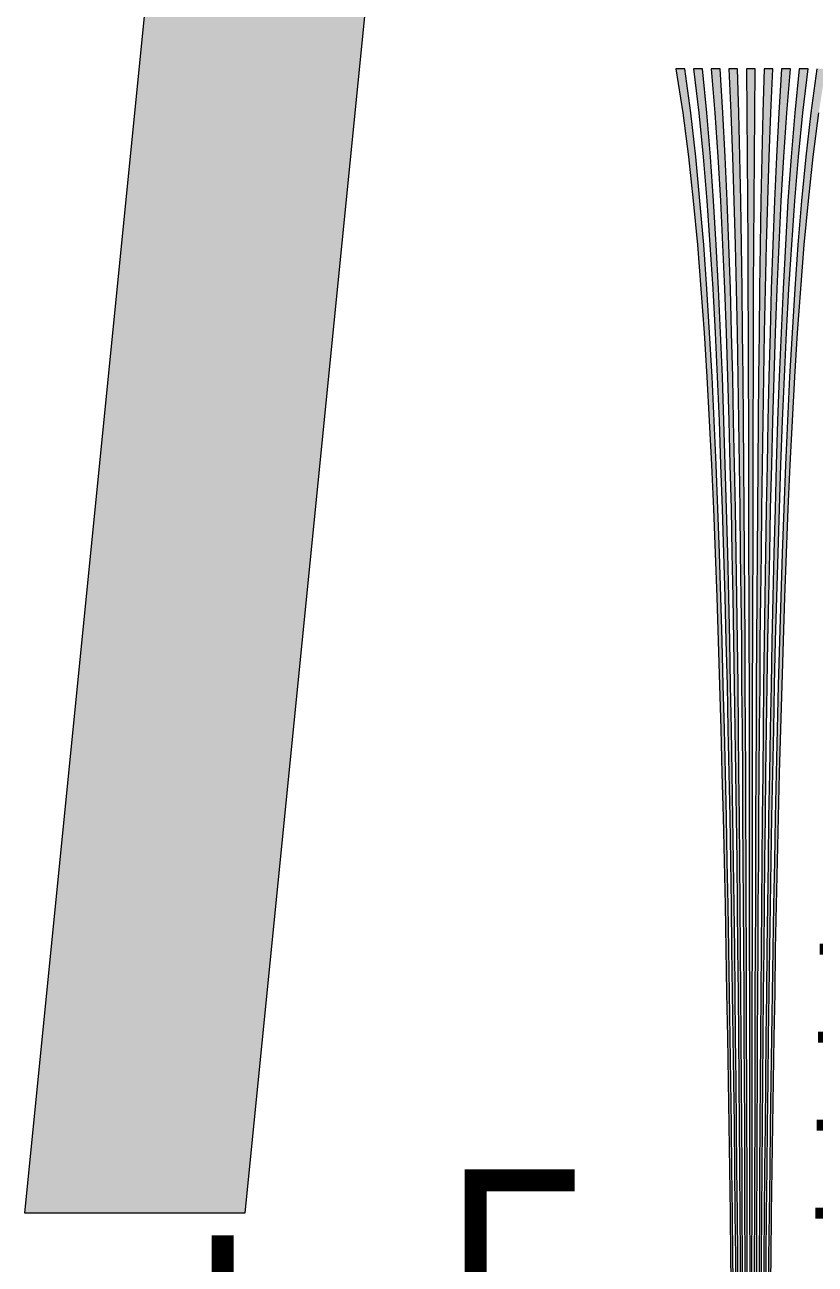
# Model space of a CAD drawing. Header units: millimetres. Extents: x 0 to 791, y 0 to 492.
# Drawn here: x 379.6 to 451.4, y 283.5 to 396.1 of the extents above; entities that cross this region are included whole.
import ezdxf

# ---------------------------------------------------------------- set-up
doc = ezdxf.new("R2010")
doc.units = ezdxf.units.MM
doc.layers.add('CENTER', color=7, linetype='Continuous')
doc.layers.add('SFR', color=7, linetype='Continuous')

msp = doc.modelspace()

# ---------------------------------------------------------------- hatches: boundary and pattern name
at = {"layer": 'CENTER', "true_color": 0x000000}
h = msp.add_hatch(color=7, dxfattribs=at)
h.dxf.hatch_style = 1
h.paths.add_polyline_path([(438.76, 392.13), (439.38, 388.13), (439.9, 384.12), (440.32, 380.13), (440.7, 376.13), (441.02, 372.12), (441.32, 368.13), (441.56, 364.13), (441.78, 360.12), (441.98, 356.12), (442.16, 352.13), (442.32, 348.12), (442.46, 344.12), (442.6, 340.13), (442.72, 336.12), (442.84, 332.12), (442.94, 328.12), (443.04, 324.12), (443.14, 320.12), (443.22, 316.12), (443.3, 312.12), (443.36, 308.12), (443.44, 304.12), (443.5, 300.12), (443.56, 296.12), (443.62, 292.12), (443.68, 288.12), (443.72, 284.12), (443.78, 280.12), (443.82, 276.12), (443.86, 272.12), (444.06, 272.12), (444.02, 276.12), (443.98, 280.12), (443.94, 284.12), (443.9, 288.12), (443.84, 292.12), (443.8, 296.12), (443.74, 300.12), (443.68, 304.12), (443.62, 308.12), (443.56, 312.12), (443.5, 316.12), (443.42, 320.12), (443.34, 324.12), (443.26, 328.12), (443.16, 332.12), (443.06, 336.12), (442.96, 340.13), (442.84, 344.12), (442.7, 348.12), (442.56, 352.13), (442.4, 356.12), (442.22, 360.12), (442.04, 364.13), (441.82, 368.13), (441.56, 372.12), (441.28, 376.13), (440.94, 380.13), (440.56, 384.12), (440.1, 388.13), (439.56, 392.13), (438.76, 392.13)])
h = msp.add_hatch(color=7, dxfattribs=at)
h.dxf.hatch_style = 1
h.paths.add_polyline_path([(440.36, 392.13), (440.84, 388.13), (441.22, 384.12), (441.56, 380.13), (441.84, 376.13), (442.1, 372.12), (442.32, 368.13), (442.5, 364.13), (442.68, 360.12), (442.82, 356.12), (442.96, 352.13), (443.08, 348.12), (443.2, 344.12), (443.3, 340.13), (443.4, 336.12), (443.48, 332.12), (443.56, 328.12), (443.64, 324.12), (443.7, 320.12), (443.76, 316.12), (443.82, 312.12), (443.88, 308.12), (443.94, 304.12), (443.98, 300.12), (444.04, 296.12), (444.08, 292.12), (444.12, 288.12), (444.16, 284.12), (444.2, 280.12), (444.22, 276.12), (444.26, 272.12), (444.46, 272.12), (444.44, 276.12), (444.4, 280.12), (444.38, 284.12), (444.34, 288.12), (444.3, 292.12), (444.26, 296.12), (444.22, 300.12), (444.18, 304.12), (444.14, 308.12), (444.1, 312.12), (444.04, 316.12), (443.98, 320.12), (443.94, 324.12), (443.86, 328.12), (443.8, 332.12), (443.72, 336.12), (443.64, 340.13), (443.56, 344.12), (443.46, 348.12), (443.36, 352.13), (443.24, 356.12), (443.12, 360.12), (442.98, 364.13), (442.82, 368.13), (442.62, 372.12), (442.42, 376.13), (442.18, 380.13), (441.9, 384.12), (441.56, 388.13), (441.16, 392.13), (440.36, 392.13)])
h = msp.add_hatch(color=7, dxfattribs=at)
h.dxf.hatch_style = 1
h.paths.add_polyline_path([(441.96, 392.13), (442.28, 388.13), (442.56, 384.12), (442.8, 380.13), (442.98, 376.13), (443.16, 372.12), (443.32, 368.13), (443.44, 364.13), (443.56, 360.12), (443.66, 356.12), (443.76, 352.13), (443.84, 348.12), (443.92, 344.12), (444, 340.13), (444.06, 336.12), (444.12, 332.12), (444.18, 328.12), (444.22, 324.12), (444.28, 320.12), (444.32, 316.12), (444.36, 312.12), (444.4, 308.12), (444.44, 304.12), (444.46, 300.12), (444.5, 296.12), (444.54, 292.12), (444.56, 288.12), (444.58, 284.12), (444.62, 280.12), (444.64, 276.12), (444.66, 272.12), (444.86, 272.12), (444.84, 276.12), (444.82, 280.12), (444.8, 284.12), (444.78, 288.12), (444.76, 292.12), (444.74, 296.12), (444.72, 300.12), (444.68, 304.12), (444.66, 308.12), (444.62, 312.12), (444.6, 316.12), (444.56, 320.12), (444.52, 324.12), (444.48, 328.12), (444.44, 332.12), (444.4, 336.12), (444.34, 340.13), (444.28, 344.12), (444.22, 348.12), (444.16, 352.13), (444.08, 356.12), (444, 360.12), (443.92, 364.13), (443.82, 368.13), (443.7, 372.12), (443.56, 376.13), (443.4, 380.13), (443.22, 384.12), (443.02, 388.13), (442.76, 392.13), (441.96, 392.13)])
h = msp.add_hatch(color=7, dxfattribs=at)
h.dxf.hatch_style = 1
h.paths.add_polyline_path([(443.56, 392.13), (443.74, 388.13), (443.9, 384.12), (444.02, 380.13), (444.14, 376.13), (444.22, 372.12), (444.32, 368.13), (444.38, 364.13), (444.44, 360.12), (444.5, 356.12), (444.56, 352.13), (444.6, 348.12), (444.66, 344.12), (444.7, 340.13), (444.72, 336.12), (444.76, 332.12), (444.8, 328.12), (444.82, 324.12), (444.84, 320.12), (444.88, 316.12), (444.9, 312.12), (444.92, 308.12), (444.94, 304.12), (444.96, 300.12), (444.98, 296.12), (444.98, 292.12), (445, 288.12), (445.02, 284.12), (445.04, 280.12), (445.04, 276.12), (445.06, 272.12), (445.26, 272.12), (445.26, 276.12), (445.24, 280.12), (445.24, 284.12), (445.22, 288.12), (445.22, 292.12), (445.2, 296.12), (445.2, 300.12), (445.18, 304.12), (445.18, 308.12), (445.16, 312.12), (445.14, 316.12), (445.14, 320.12), (445.12, 324.12), (445.1, 328.12), (445.08, 332.12), (445.06, 336.12), (445.04, 340.13), (445.02, 344.12), (444.98, 348.12), (444.96, 352.13), (444.92, 356.12), (444.9, 360.12), (444.86, 364.13), (444.82, 368.13), (444.76, 372.12), (444.7, 376.13), (444.64, 380.13), (444.56, 384.12), (444.46, 388.13), (444.36, 392.13), (443.56, 392.13)])
h = msp.add_hatch(color=7, dxfattribs=at)
h.dxf.hatch_style = 1
h.paths.add_polyline_path([(445.16, 392.13), (445.2, 388.13), (445.22, 384.12), (445.26, 380.13), (445.28, 376.13), (445.3, 372.12), (445.32, 368.13), (445.32, 364.13), (445.34, 360.12), (445.34, 356.12), (445.36, 352.13), (445.36, 348.12), (445.38, 344.12), (445.38, 340.13), (445.4, 336.12), (445.4, 332.12), (445.4, 328.12), (445.42, 324.12), (445.42, 320.12), (445.42, 316.12), (445.42, 312.12), (445.44, 308.12), (445.44, 304.12), (445.44, 300.12), (445.44, 296.12), (445.44, 292.12), (445.44, 288.12), (445.46, 284.12), (445.46, 280.12), (445.46, 276.12), (445.46, 272.12), (445.66, 272.12), (445.66, 276.12), (445.66, 280.12), (445.66, 284.12), (445.68, 288.12), (445.68, 292.12), (445.68, 296.12), (445.68, 300.12), (445.68, 304.12), (445.68, 308.12), (445.7, 312.12), (445.7, 316.12), (445.7, 320.12), (445.7, 324.12), (445.72, 328.12), (445.72, 332.12), (445.72, 336.12), (445.74, 340.13), (445.74, 344.12), (445.76, 348.12), (445.76, 352.13), (445.78, 356.12), (445.78, 360.12), (445.8, 364.13), (445.82, 368.13), (445.82, 372.12), (445.84, 376.13), (445.86, 380.13), (445.9, 384.12), (445.92, 388.13), (445.96, 392.13), (445.16, 392.13)])
h = msp.add_hatch(color=7, dxfattribs=at)
h.dxf.hatch_style = 1
h.paths.add_polyline_path([(446.76, 392.13), (446.66, 388.13), (446.56, 384.12), (446.48, 380.13), (446.42, 376.13), (446.36, 372.12), (446.32, 368.13), (446.26, 364.13), (446.22, 360.12), (446.2, 356.12), (446.16, 352.13), (446.14, 348.12), (446.1, 344.12), (446.08, 340.13), (446.06, 336.12), (446.04, 332.12), (446.02, 328.12), (446, 324.12), (445.98, 320.12), (445.98, 316.12), (445.96, 312.12), (445.94, 308.12), (445.94, 304.12), (445.92, 300.12), (445.92, 296.12), (445.9, 292.12), (445.9, 288.12), (445.88, 284.12), (445.88, 280.12), (445.86, 276.12), (445.86, 272.12), (446.06, 272.12), (446.08, 276.12), (446.08, 280.12), (446.1, 284.12), (446.12, 288.12), (446.14, 292.12), (446.14, 296.12), (446.16, 300.12), (446.18, 304.12), (446.2, 308.12), (446.22, 312.12), (446.24, 316.12), (446.28, 320.12), (446.3, 324.12), (446.32, 328.12), (446.36, 332.12), (446.4, 336.12), (446.42, 340.13), (446.46, 344.12), (446.52, 348.12), (446.56, 352.13), (446.62, 356.12), (446.68, 360.12), (446.74, 364.13), (446.82, 368.13), (446.9, 372.12), (446.98, 376.13), (447.1, 380.13), (447.22, 384.12), (447.38, 388.13), (447.56, 392.13), (446.76, 392.13)])
h = msp.add_hatch(color=7, dxfattribs=at)
h.dxf.hatch_style = 1
h.paths.add_polyline_path([(448.36, 392.13), (448.1, 388.13), (447.9, 384.12), (447.72, 380.13), (447.56, 376.13), (447.42, 372.12), (447.32, 368.13), (447.2, 364.13), (447.12, 360.12), (447.04, 356.12), (446.96, 352.13), (446.9, 348.12), (446.84, 344.12), (446.78, 340.13), (446.72, 336.12), (446.68, 332.12), (446.64, 328.12), (446.6, 324.12), (446.56, 320.12), (446.52, 316.12), (446.5, 312.12), (446.46, 308.12), (446.44, 304.12), (446.4, 300.12), (446.38, 296.12), (446.36, 292.12), (446.34, 288.12), (446.32, 284.12), (446.3, 280.12), (446.28, 276.12), (446.26, 272.12), (446.46, 272.12), (446.48, 276.12), (446.5, 280.12), (446.54, 284.12), (446.56, 288.12), (446.58, 292.12), (446.62, 296.12), (446.66, 300.12), (446.68, 304.12), (446.72, 308.12), (446.76, 312.12), (446.8, 316.12), (446.84, 320.12), (446.9, 324.12), (446.94, 328.12), (447, 332.12), (447.06, 336.12), (447.12, 340.13), (447.2, 344.12), (447.28, 348.12), (447.36, 352.13), (447.46, 356.12), (447.56, 360.12), (447.68, 364.13), (447.82, 368.13), (447.96, 372.12), (448.14, 376.13), (448.32, 380.13), (448.56, 384.12), (448.84, 388.13), (449.16, 392.13), (448.36, 392.13)])
h = msp.add_hatch(color=7, dxfattribs=at)
h.dxf.hatch_style = 1
h.paths.add_polyline_path([(449.96, 392.13), (449.56, 388.13), (449.22, 384.12), (448.94, 380.13), (448.7, 376.13), (448.5, 372.12), (448.32, 368.13), (448.14, 364.13), (448, 360.12), (447.88, 356.12), (447.76, 352.13), (447.66, 348.12), (447.56, 344.12), (447.48, 340.13), (447.4, 336.12), (447.32, 332.12), (447.26, 328.12), (447.18, 324.12), (447.14, 320.12), (447.08, 316.12), (447.02, 312.12), (446.98, 308.12), (446.94, 304.12), (446.9, 300.12), (446.86, 296.12), (446.82, 292.12), (446.78, 288.12), (446.74, 284.12), (446.72, 280.12), (446.68, 276.12), (446.66, 272.12), (446.86, 272.12), (446.9, 276.12), (446.92, 280.12), (446.96, 284.12), (447, 288.12), (447.04, 292.12), (447.08, 296.12), (447.14, 300.12), (447.18, 304.12), (447.24, 308.12), (447.3, 312.12), (447.36, 316.12), (447.42, 320.12), (447.48, 324.12), (447.56, 328.12), (447.64, 332.12), (447.72, 336.12), (447.82, 340.13), (447.92, 344.12), (448.04, 348.12), (448.16, 352.13), (448.3, 356.12), (448.44, 360.12), (448.62, 364.13), (448.82, 368.13), (449.02, 372.12), (449.28, 376.13), (449.56, 380.13), (449.9, 384.12), (450.28, 388.13), (450.76, 392.13), (449.96, 392.13)])
h = msp.add_hatch(color=7, dxfattribs=at)
h.dxf.hatch_style = 1
h.paths.add_polyline_path([(451.56, 392.13), (451.02, 388.13), (450.56, 384.12), (450.18, 380.13), (449.84, 376.13), (449.56, 372.12), (449.32, 368.13), (449.08, 364.13), (448.9, 360.12), (448.72, 356.12), (448.56, 352.13), (448.42, 348.12), (448.28, 344.12), (448.16, 340.13), (448.06, 336.12), (447.96, 332.12), (447.86, 328.12), (447.78, 324.12), (447.7, 320.12), (447.62, 316.12), (447.56, 312.12), (447.5, 308.12), (447.44, 304.12), (447.38, 300.12), (447.32, 296.12), (447.28, 292.12), (447.22, 288.12), (447.18, 284.12), (447.14, 280.12), (447.1, 276.12), (447.06, 272.12), (447.26, 272.12), (447.3, 276.12), (447.34, 280.12), (447.4, 284.12), (447.44, 288.12), (447.5, 292.12), (447.56, 296.12), (447.62, 300.12), (447.68, 304.12), (447.76, 308.12), (447.82, 312.12), (447.9, 316.12), (447.98, 320.12), (448.08, 324.12), (448.18, 328.12), (448.28, 332.12), (448.4, 336.12), (448.52, 340.13), (448.66, 344.12), (448.8, 348.12), (448.96, 352.13), (449.14, 356.12), (449.34, 360.12), (449.56, 364.13), (449.82, 368.13), (450.1, 372.12), (450.42, 376.13), (450.8, 380.13), (451.22, 384.12), (451.74, 388.13), (452.36, 392.13), (451.56, 392.13)])
at = {"layer": 'SFR', "true_color": 0x000000}
h = msp.add_hatch(color=7, dxfattribs=at)
h.dxf.hatch_style = 1
h.paths.add_polyline_path([(391.56, 408.13), (411.56, 408.13), (399.56, 288.12), (379.56, 288.12), (391.56, 408.13)])

# ---------------------------------------------------------------- linework, layer by layer
at = {"layer": 'CENTER', "color": 250}
for points in [[(443.98, 280.12), (443.94, 284.12), (443.9, 288.12), (443.84, 292.12), (443.8, 296.12), (443.74, 300.12), (443.68, 304.12), (443.62, 308.12), (443.56, 312.12), (443.5, 316.12), (443.42, 320.12), (443.34, 324.12), (443.26, 328.12), (443.16, 332.12), (443.06, 336.12), (442.96, 340.13), (442.84, 344.12), (442.7, 348.12), (442.56, 352.13), (442.4, 356.12), (442.22, 360.12), (442.04, 364.13), (441.82, 368.13), (441.56, 372.12), (441.28, 376.13), (440.94, 380.13), (440.56, 384.12), (440.1, 388.13), (439.56, 392.13), (438.76, 392.13), (438.76, 392.13), (439.38, 388.13), (439.9, 384.12), (440.32, 380.13), (440.7, 376.13), (441.02, 372.12), (441.32, 368.13), (441.56, 364.13), (441.78, 360.12), (441.98, 356.12), (442.16, 352.13), (442.32, 348.12), (442.46, 344.12), (442.6, 340.13), (442.72, 336.12), (442.84, 332.12), (442.94, 328.12), (443.04, 324.12), (443.14, 320.12), (443.22, 316.12), (443.3, 312.12), (443.36, 308.12), (443.44, 304.12), (443.5, 300.12), (443.56, 296.12), (443.62, 292.12), (443.68, 288.12), (443.72, 284.12), (443.78, 280.12)], [(444.4, 280.12), (444.38, 284.12), (444.34, 288.12), (444.3, 292.12), (444.26, 296.12), (444.22, 300.12), (444.18, 304.12), (444.14, 308.12), (444.1, 312.12), (444.04, 316.12), (443.98, 320.12), (443.94, 324.12), (443.86, 328.12), (443.8, 332.12), (443.72, 336.12), (443.64, 340.13), (443.56, 344.12), (443.46, 348.12), (443.36, 352.13), (443.24, 356.12), (443.12, 360.12), (442.98, 364.13), (442.82, 368.13), (442.62, 372.12), (442.42, 376.13), (442.18, 380.13), (441.9, 384.12), (441.56, 388.13), (441.16, 392.13), (440.36, 392.13), (440.36, 392.13), (440.84, 388.13), (441.22, 384.12), (441.56, 380.13), (441.84, 376.13), (442.1, 372.12), (442.32, 368.13), (442.5, 364.13), (442.68, 360.12), (442.82, 356.12), (442.96, 352.13), (443.08, 348.12), (443.2, 344.12), (443.3, 340.13), (443.4, 336.12), (443.48, 332.12), (443.56, 328.12), (443.64, 324.12), (443.7, 320.12), (443.76, 316.12), (443.82, 312.12), (443.88, 308.12), (443.94, 304.12), (443.98, 300.12), (444.04, 296.12), (444.08, 292.12), (444.12, 288.12), (444.16, 284.12), (444.2, 280.12)], [(444.82, 280.12), (444.8, 284.12), (444.78, 288.12), (444.76, 292.12), (444.74, 296.12), (444.72, 300.12), (444.68, 304.12), (444.66, 308.12), (444.62, 312.12), (444.6, 316.12), (444.56, 320.12), (444.52, 324.12), (444.48, 328.12), (444.44, 332.12), (444.4, 336.12), (444.34, 340.13), (444.28, 344.12), (444.22, 348.12), (444.16, 352.13), (444.08, 356.12), (444, 360.12), (443.92, 364.13), (443.82, 368.13), (443.7, 372.12), (443.56, 376.13), (443.4, 380.13), (443.22, 384.12), (443.02, 388.13), (442.76, 392.13), (441.96, 392.13), (441.96, 392.13), (442.28, 388.13), (442.56, 384.12), (442.8, 380.13), (442.98, 376.13), (443.16, 372.12), (443.32, 368.13), (443.44, 364.13), (443.56, 360.12), (443.66, 356.12), (443.76, 352.13), (443.84, 348.12), (443.92, 344.12), (444, 340.13), (444.06, 336.12), (444.12, 332.12), (444.18, 328.12), (444.22, 324.12), (444.28, 320.12), (444.32, 316.12), (444.36, 312.12), (444.4, 308.12), (444.44, 304.12), (444.46, 300.12), (444.5, 296.12), (444.54, 292.12), (444.56, 288.12), (444.58, 284.12), (444.62, 280.12)], [(445.24, 280.12), (445.24, 284.12), (445.22, 288.12), (445.22, 292.12), (445.2, 296.12), (445.2, 300.12), (445.18, 304.12), (445.18, 308.12), (445.16, 312.12), (445.14, 316.12), (445.14, 320.12), (445.12, 324.12), (445.1, 328.12), (445.08, 332.12), (445.06, 336.12), (445.04, 340.13), (445.02, 344.12), (444.98, 348.12), (444.96, 352.13), (444.92, 356.12), (444.9, 360.12), (444.86, 364.13), (444.82, 368.13), (444.76, 372.12), (444.7, 376.13), (444.64, 380.13), (444.56, 384.12), (444.46, 388.13), (444.36, 392.13), (443.56, 392.13), (443.56, 392.13), (443.74, 388.13), (443.9, 384.12), (444.02, 380.13), (444.14, 376.13), (444.22, 372.12), (444.32, 368.13), (444.38, 364.13), (444.44, 360.12), (444.5, 356.12), (444.56, 352.13), (444.6, 348.12), (444.66, 344.12), (444.7, 340.13), (444.72, 336.12), (444.76, 332.12), (444.8, 328.12), (444.82, 324.12), (444.84, 320.12), (444.88, 316.12), (444.9, 312.12), (444.92, 308.12), (444.94, 304.12), (444.96, 300.12), (444.98, 296.12), (444.98, 292.12), (445, 288.12), (445.02, 284.12), (445.04, 280.12)], [(445.66, 280.12), (445.66, 284.12), (445.68, 288.12), (445.68, 292.12), (445.68, 296.12), (445.68, 300.12), (445.68, 304.12), (445.68, 308.12), (445.7, 312.12), (445.7, 316.12), (445.7, 320.12), (445.7, 324.12), (445.72, 328.12), (445.72, 332.12), (445.72, 336.12), (445.74, 340.13), (445.74, 344.12), (445.76, 348.12), (445.76, 352.13), (445.78, 356.12), (445.78, 360.12), (445.8, 364.13), (445.82, 368.13), (445.82, 372.12), (445.84, 376.13), (445.86, 380.13), (445.9, 384.12), (445.92, 388.13), (445.96, 392.13), (445.16, 392.13), (445.16, 392.13), (445.2, 388.13), (445.22, 384.12), (445.26, 380.13), (445.28, 376.13), (445.3, 372.12), (445.32, 368.13), (445.32, 364.13), (445.34, 360.12), (445.34, 356.12), (445.36, 352.13), (445.36, 348.12), (445.38, 344.12), (445.38, 340.13), (445.4, 336.12), (445.4, 332.12), (445.4, 328.12), (445.42, 324.12), (445.42, 320.12), (445.42, 316.12), (445.42, 312.12), (445.44, 308.12), (445.44, 304.12), (445.44, 300.12), (445.44, 296.12), (445.44, 292.12), (445.44, 288.12), (445.46, 284.12), (445.46, 280.12)], [(446.08, 280.12), (446.1, 284.12), (446.12, 288.12), (446.14, 292.12), (446.14, 296.12), (446.16, 300.12), (446.18, 304.12), (446.2, 308.12), (446.22, 312.12), (446.24, 316.12), (446.28, 320.12), (446.3, 324.12), (446.32, 328.12), (446.36, 332.12), (446.4, 336.12), (446.42, 340.13), (446.46, 344.12), (446.52, 348.12), (446.56, 352.13), (446.62, 356.12), (446.68, 360.12), (446.74, 364.13), (446.82, 368.13), (446.9, 372.12), (446.98, 376.13), (447.1, 380.13), (447.22, 384.12), (447.38, 388.13), (447.56, 392.13), (446.76, 392.13), (446.76, 392.13), (446.66, 388.13), (446.56, 384.12), (446.48, 380.13), (446.42, 376.13), (446.36, 372.12), (446.32, 368.13), (446.26, 364.13), (446.22, 360.12), (446.2, 356.12), (446.16, 352.13), (446.14, 348.12), (446.1, 344.12), (446.08, 340.13), (446.06, 336.12), (446.04, 332.12), (446.02, 328.12), (446, 324.12), (445.98, 320.12), (445.98, 316.12), (445.96, 312.12), (445.94, 308.12), (445.94, 304.12), (445.92, 300.12), (445.92, 296.12), (445.9, 292.12), (445.9, 288.12), (445.88, 284.12), (445.88, 280.12)], [(446.5, 280.12), (446.54, 284.12), (446.56, 288.12), (446.58, 292.12), (446.62, 296.12), (446.66, 300.12), (446.68, 304.12), (446.72, 308.12), (446.76, 312.12), (446.8, 316.12), (446.84, 320.12), (446.9, 324.12), (446.94, 328.12), (447, 332.12), (447.06, 336.12), (447.12, 340.13), (447.2, 344.12), (447.28, 348.12), (447.36, 352.13), (447.46, 356.12), (447.56, 360.12), (447.68, 364.13), (447.82, 368.13), (447.96, 372.12), (448.14, 376.13), (448.32, 380.13), (448.56, 384.12), (448.84, 388.13), (449.16, 392.13), (448.36, 392.13), (448.36, 392.13), (448.1, 388.13), (447.9, 384.12), (447.72, 380.13), (447.56, 376.13), (447.42, 372.12), (447.32, 368.13), (447.2, 364.13), (447.12, 360.12), (447.04, 356.12), (446.96, 352.13), (446.9, 348.12), (446.84, 344.12), (446.78, 340.13), (446.72, 336.12), (446.68, 332.12), (446.64, 328.12), (446.6, 324.12), (446.56, 320.12), (446.52, 316.12), (446.5, 312.12), (446.46, 308.12), (446.44, 304.12), (446.4, 300.12), (446.38, 296.12), (446.36, 292.12), (446.34, 288.12), (446.32, 284.12), (446.3, 280.12)], [(446.92, 280.12), (446.96, 284.12), (447, 288.12), (447.04, 292.12), (447.08, 296.12), (447.14, 300.12), (447.18, 304.12), (447.24, 308.12), (447.3, 312.12), (447.36, 316.12), (447.42, 320.12), (447.48, 324.12), (447.56, 328.12), (447.64, 332.12), (447.72, 336.12), (447.82, 340.13), (447.92, 344.12), (448.04, 348.12), (448.16, 352.13), (448.3, 356.12), (448.44, 360.12), (448.62, 364.13), (448.82, 368.13), (449.02, 372.12), (449.28, 376.13), (449.56, 380.13), (449.9, 384.12), (450.28, 388.13), (450.76, 392.13), (449.96, 392.13), (449.96, 392.13), (449.56, 388.13), (449.22, 384.12), (448.94, 380.13), (448.7, 376.13), (448.5, 372.12), (448.32, 368.13), (448.14, 364.13), (448, 360.12), (447.88, 356.12), (447.76, 352.13), (447.66, 348.12), (447.56, 344.12), (447.48, 340.13), (447.4, 336.12), (447.32, 332.12), (447.26, 328.12), (447.18, 324.12), (447.14, 320.12), (447.08, 316.12), (447.02, 312.12), (446.98, 308.12), (446.94, 304.12), (446.9, 300.12), (446.86, 296.12), (446.82, 292.12), (446.78, 288.12), (446.74, 284.12), (446.72, 280.12)], [(451.56, 392.13), (451.02, 388.13), (450.56, 384.12), (450.18, 380.13), (449.84, 376.13), (449.56, 372.12), (449.32, 368.13), (449.08, 364.13), (448.9, 360.12), (448.72, 356.12), (448.56, 352.13), (448.42, 348.12), (448.28, 344.12), (448.16, 340.13), (448.06, 336.12), (447.96, 332.12), (447.86, 328.12), (447.78, 324.12), (447.7, 320.12), (447.62, 316.12), (447.56, 312.12), (447.5, 308.12), (447.44, 304.12), (447.38, 300.12), (447.32, 296.12), (447.28, 292.12), (447.22, 288.12), (447.18, 284.12), (447.14, 280.12)], [(447.34, 280.12), (447.4, 284.12), (447.44, 288.12), (447.5, 292.12), (447.56, 296.12), (447.62, 300.12), (447.68, 304.12), (447.76, 308.12), (447.82, 312.12), (447.9, 316.12), (447.98, 320.12), (448.08, 324.12), (448.18, 328.12), (448.28, 332.12), (448.4, 336.12), (448.52, 340.13), (448.66, 344.12), (448.8, 348.12), (448.96, 352.13), (449.14, 356.12), (449.34, 360.12), (449.56, 364.13), (449.82, 368.13), (450.1, 372.12), (450.42, 376.13), (450.8, 380.13), (451.22, 384.12), (451.74, 388.13)]]:
    msp.add_lwpolyline(points, dxfattribs=at)
at = {"layer": 'CENTER', "color": 250, "lineweight": 35, "const_width": 1}
for points in [[(451.82, 312.13), (459.82, 312.13)], [(451.68, 304.12), (463.68, 304.12)], [(451.56, 296.13), (459.56, 296.13)], [(451.44, 288.12), (463.44, 288.12)]]:
    msp.add_lwpolyline(points, dxfattribs=at)
at = {"layer": 'CENTER', "color": 250, "true_color": 0x000000}
for points in [[(439.56, 392.13), (438.76, 392.13), (439.38, 388.13)], [(439.56, 392.13), (439.38, 388.13), (439.9, 384.12)], [(439.56, 392.13), (439.9, 384.12), (440.32, 380.13)], [(439.56, 392.13), (440.32, 380.13), (440.7, 376.13)], [(439.56, 392.13), (440.7, 376.13), (441.02, 372.12)], [(439.56, 392.13), (441.02, 372.12), (441.32, 368.13)], [(439.56, 392.13), (441.32, 368.13), (442.56, 352.13)], [(439.56, 392.13), (442.56, 352.13), (442.4, 356.12)], [(439.56, 392.13), (442.4, 356.12), (442.22, 360.12)], [(439.56, 392.13), (442.22, 360.12), (442.04, 364.13)], [(439.56, 392.13), (442.04, 364.13), (441.82, 368.13)], [(439.56, 392.13), (441.82, 368.13), (441.56, 372.12)], [(439.56, 392.13), (441.56, 372.12), (441.28, 376.13)], [(439.56, 392.13), (441.28, 376.13), (440.94, 380.13)], [(439.56, 392.13), (440.94, 380.13), (440.56, 384.12)], [(440.56, 384.12), (440.1, 388.13), (439.56, 392.13)], [(441.16, 392.13), (440.36, 392.13), (440.84, 388.13)], [(441.16, 392.13), (440.84, 388.13), (441.22, 384.12)], [(441.16, 392.13), (441.22, 384.12), (441.56, 380.13)], [(441.16, 392.13), (441.56, 380.13), (441.84, 376.13)], [(441.16, 392.13), (441.84, 376.13), (442.1, 372.12)], [(441.16, 392.13), (442.1, 372.12), (442.32, 368.13)], [(441.16, 392.13), (442.32, 368.13), (443.56, 344.12)], [(441.16, 392.13), (443.56, 344.12), (443.46, 348.12)], [(441.16, 392.13), (443.46, 348.12), (443.36, 352.13)], [(441.16, 392.13), (443.36, 352.13), (443.24, 356.12)], [(441.16, 392.13), (443.24, 356.12), (443.12, 360.12)], [(441.16, 392.13), (443.12, 360.12), (442.98, 364.13)], [(441.16, 392.13), (442.98, 364.13), (442.82, 368.13)], [(441.16, 392.13), (442.82, 368.13), (442.62, 372.12)], [(441.16, 392.13), (442.62, 372.12), (442.42, 376.13)], [(441.16, 392.13), (442.42, 376.13), (442.18, 380.13)], [(441.16, 392.13), (442.18, 380.13), (441.9, 384.12)], [(441.9, 384.12), (441.56, 388.13), (441.16, 392.13)], [(442.76, 392.13), (441.96, 392.13), (442.28, 388.13)], [(442.76, 392.13), (442.28, 388.13), (442.56, 384.12)], [(442.76, 392.13), (442.56, 384.12), (442.8, 380.13)], [(442.76, 392.13), (442.8, 380.13), (442.98, 376.13)], [(442.76, 392.13), (442.98, 376.13), (443.16, 372.12)], [(442.76, 392.13), (443.16, 372.12), (443.32, 368.13)], [(442.76, 392.13), (443.32, 368.13), (443.44, 364.13)], [(442.76, 392.13), (443.44, 364.13), (443.56, 360.12)], [(442.76, 392.13), (443.56, 360.12), (443.66, 356.12)], [(442.76, 392.13), (443.66, 356.12), (443.76, 352.13)], [(442.76, 392.13), (443.76, 352.13), (444.56, 320.12)], [(442.76, 392.13), (444.56, 320.12), (444.52, 324.12)], [(442.76, 392.13), (444.52, 324.12), (444.48, 328.12)], [(442.76, 392.13), (444.48, 328.12), (444.44, 332.12)], [(442.76, 392.13), (444.44, 332.12), (444.4, 336.12)], [(442.76, 392.13), (444.4, 336.12), (444.34, 340.13)], [(442.76, 392.13), (444.34, 340.13), (444.28, 344.12)], [(442.76, 392.13), (444.28, 344.12), (444.22, 348.12)], [(442.76, 392.13), (444.22, 348.12), (444.16, 352.13)], [(442.76, 392.13), (444.16, 352.13), (444.08, 356.12)], [(442.76, 392.13), (444.08, 356.12), (444, 360.12)], [(442.76, 392.13), (444, 360.12), (443.92, 364.13)], [(442.76, 392.13), (443.92, 364.13), (443.82, 368.13)], [(442.76, 392.13), (443.82, 368.13), (443.7, 372.12)], [(442.76, 392.13), (443.7, 372.12), (443.56, 376.13)], [(442.76, 392.13), (443.56, 376.13), (443.4, 380.13)], [(442.76, 392.13), (443.4, 380.13), (443.22, 384.12)], [(443.22, 384.12), (443.02, 388.13), (442.76, 392.13)], [(444.36, 392.13), (443.56, 392.13), (443.74, 388.13)], [(444.36, 392.13), (443.74, 388.13), (443.9, 384.12)], [(444.36, 392.13), (443.9, 384.12), (444.02, 380.13)], [(444.36, 392.13), (444.02, 380.13), (444.14, 376.13)], [(444.36, 392.13), (444.14, 376.13), (444.22, 372.12)], [(444.36, 392.13), (444.22, 372.12), (444.32, 368.13)], [(444.36, 392.13), (444.32, 368.13), (444.38, 364.13)], [(444.36, 392.13), (444.38, 364.13), (444.44, 360.12)], [(444.36, 392.13), (444.44, 360.12), (444.5, 356.12)], [(444.36, 392.13), (444.5, 356.12), (444.56, 352.13)], [(444.36, 392.13), (444.56, 352.13), (444.6, 348.12)], [(444.36, 392.13), (444.6, 348.12), (444.66, 344.12)], [(444.36, 392.13), (444.66, 344.12), (444.7, 340.13)], [(444.36, 392.13), (444.7, 340.13), (444.76, 332.12)], [(444.36, 392.13), (444.76, 332.12), (444.8, 328.12)], [(444.36, 392.13), (444.8, 328.12), (445.26, 272.12)], [(444.36, 392.13), (445.26, 272.12), (445.26, 276.12)], [(444.36, 392.13), (445.26, 276.12), (445.24, 280.12)], [(444.36, 392.13), (445.24, 280.12), (445.24, 284.12)], [(444.36, 392.13), (445.24, 284.12), (445.22, 288.12)], [(444.36, 392.13), (445.22, 288.12), (445.22, 292.12)], [(444.36, 392.13), (445.22, 292.12), (445.2, 296.12)], [(444.36, 392.13), (445.2, 296.12), (445.2, 300.12)], [(444.36, 392.13), (445.2, 300.12), (445.18, 304.12)], [(444.36, 392.13), (445.18, 304.12), (445.18, 308.12)], [(444.36, 392.13), (445.18, 308.12), (445.16, 312.12)], [(444.36, 392.13), (445.16, 312.12), (445.14, 316.12)], [(444.36, 392.13), (445.14, 316.12), (445.14, 320.12)], [(444.36, 392.13), (445.14, 320.12), (445.12, 324.12)], [(444.36, 392.13), (445.12, 324.12), (445.1, 328.12)], [(444.36, 392.13), (445.1, 328.12), (445.08, 332.12)], [(444.36, 392.13), (445.08, 332.12), (445.06, 336.12)], [(444.36, 392.13), (445.06, 336.12), (445.04, 340.13)], [(444.36, 392.13), (445.04, 340.13), (445.02, 344.12)], [(444.36, 392.13), (445.02, 344.12), (444.98, 348.12)], [(444.36, 392.13), (444.98, 348.12), (444.96, 352.13)], [(444.36, 392.13), (444.96, 352.13), (444.92, 356.12)], [(444.36, 392.13), (444.92, 356.12), (444.9, 360.12)], [(444.36, 392.13), (444.9, 360.12), (444.86, 364.13)], [(444.36, 392.13), (444.86, 364.13), (444.82, 368.13)], [(444.36, 392.13), (444.82, 368.13), (444.76, 372.12)], [(444.36, 392.13), (444.76, 372.12), (444.7, 376.13)], [(444.36, 392.13), (444.7, 376.13), (444.64, 380.13)], [(444.64, 380.13), (444.46, 388.13), (444.36, 392.13)], [(445.96, 392.13), (445.16, 392.13), (445.2, 388.13)], [(445.96, 392.13), (445.2, 388.13), (445.22, 384.12)], [(445.96, 392.13), (445.22, 384.12), (445.26, 380.13)], [(445.96, 392.13), (445.26, 380.13), (445.28, 376.13)], [(445.96, 392.13), (445.28, 376.13), (445.3, 372.12)], [(445.96, 392.13), (445.3, 372.12), (445.32, 368.13)], [(445.96, 392.13), (445.32, 368.13), (445.32, 364.13)], [(445.96, 392.13), (445.32, 364.13), (445.34, 360.12)], [(445.96, 392.13), (445.34, 360.12), (445.34, 356.12)], [(445.96, 392.13), (445.34, 356.12), (445.36, 352.13)], [(445.96, 392.13), (445.36, 352.13), (445.36, 348.12)], [(445.96, 392.13), (445.36, 348.12), (445.38, 344.12)], [(445.96, 392.13), (445.38, 344.12), (445.38, 340.13)], [(445.38, 340.13), (445.92, 388.13), (445.96, 392.13)], [(447.56, 392.13), (446.32, 368.13), (446.26, 364.13)], [(446.26, 364.13), (447.38, 388.13), (447.56, 392.13)], [(447.56, 392.13), (446.36, 372.12), (446.32, 368.13)], [(447.56, 392.13), (446.42, 376.13), (446.36, 372.12)], [(447.56, 392.13), (446.48, 380.13), (446.42, 376.13)], [(447.56, 392.13), (446.56, 384.12), (446.48, 380.13)], [(447.56, 392.13), (446.66, 388.13), (446.56, 384.12)], [(447.56, 392.13), (446.76, 392.13), (446.66, 388.13)], [(449.16, 392.13), (447.56, 376.13), (447.42, 372.12)], [(447.42, 372.12), (448.84, 388.13), (449.16, 392.13)], [(449.16, 392.13), (447.72, 380.13), (447.56, 376.13)], [(449.16, 392.13), (447.9, 384.12), (447.72, 380.13)], [(449.16, 392.13), (448.1, 388.13), (447.9, 384.12)], [(449.16, 392.13), (448.36, 392.13), (448.1, 388.13)], [(450.76, 392.13), (448.94, 380.13), (448.7, 376.13)], [(448.7, 376.13), (450.28, 388.13), (450.76, 392.13)], [(450.76, 392.13), (449.22, 384.12), (448.94, 380.13)], [(450.76, 392.13), (449.56, 388.13), (449.22, 384.12)], [(450.76, 392.13), (449.96, 392.13), (449.56, 388.13)], [(452.36, 392.13), (450.18, 380.13), (449.84, 376.13)], [(449.84, 376.13), (451.74, 388.13), (452.36, 392.13)], [(452.36, 392.13), (450.56, 384.12), (450.18, 380.13)], [(452.36, 392.13), (451.02, 388.13), (450.56, 384.12)], [(452.36, 392.13), (451.56, 392.13), (451.02, 388.13)], [(444.64, 380.13), (444.56, 384.12), (444.46, 388.13)], [(445.38, 340.13), (445.9, 384.12), (445.92, 388.13)], [(446.26, 364.13), (447.22, 384.12), (447.38, 388.13)], [(447.42, 372.12), (448.56, 384.12), (448.84, 388.13)], [(448.7, 376.13), (449.9, 384.12), (450.28, 388.13)], [(449.84, 376.13), (451.22, 384.12), (451.74, 388.13)], [(445.38, 340.13), (445.86, 380.13), (445.9, 384.12)], [(446.26, 364.13), (447.1, 380.13), (447.22, 384.12)], [(447.42, 372.12), (448.32, 380.13), (448.56, 384.12)], [(448.7, 376.13), (449.56, 380.13), (449.9, 384.12)], [(449.84, 376.13), (450.8, 380.13), (451.22, 384.12)], [(445.38, 340.13), (445.84, 376.13), (445.86, 380.13)], [(446.26, 364.13), (446.98, 376.13), (447.1, 380.13)], [(447.42, 372.12), (448.14, 376.13), (448.32, 380.13)], [(448.7, 376.13), (449.28, 376.13), (449.56, 380.13)], [(449.84, 376.13), (450.42, 376.13), (450.8, 380.13)], [(445.38, 340.13), (445.82, 372.12), (445.84, 376.13)], [(446.26, 364.13), (446.9, 372.12), (446.98, 376.13)], [(448.7, 376.13), (447.02, 312.12), (446.98, 308.12)], [(448.7, 376.13), (446.98, 308.12), (447.72, 336.12)], [(448.7, 376.13), (447.08, 316.12), (447.02, 312.12)], [(448.7, 376.13), (447.14, 320.12), (447.08, 316.12)], [(448.7, 376.13), (447.18, 324.12), (447.14, 320.12)], [(448.7, 376.13), (447.26, 328.12), (447.18, 324.12)], [(448.7, 376.13), (447.32, 332.12), (447.26, 328.12)], [(448.7, 376.13), (447.4, 336.12), (447.32, 332.12)], [(448.7, 376.13), (447.48, 340.13), (447.4, 336.12)], [(447.42, 372.12), (447.96, 372.12), (448.14, 376.13)], [(448.7, 376.13), (447.56, 344.12), (447.48, 340.13)], [(448.7, 376.13), (447.66, 348.12), (447.56, 344.12)], [(448.7, 376.13), (447.76, 352.13), (447.66, 348.12)], [(449.84, 376.13), (447.78, 324.12), (447.7, 320.12)], [(449.84, 376.13), (447.7, 320.12), (448.8, 348.12)], [(448.7, 376.13), (447.72, 336.12), (447.82, 340.13)], [(448.7, 376.13), (447.88, 356.12), (447.76, 352.13)], [(449.84, 376.13), (447.86, 328.12), (447.78, 324.12)], [(448.7, 376.13), (447.82, 340.13), (447.92, 344.12)], [(449.84, 376.13), (447.96, 332.12), (447.86, 328.12)], [(448.7, 376.13), (448, 360.12), (447.88, 356.12)], [(448.7, 376.13), (447.92, 344.12), (448.04, 348.12)], [(449.84, 376.13), (448.06, 336.12), (447.96, 332.12)], [(448.7, 376.13), (448.14, 364.13), (448, 360.12)], [(448.7, 376.13), (448.04, 348.12), (448.16, 352.13)], [(449.84, 376.13), (448.16, 340.13), (448.06, 336.12)], [(448.7, 376.13), (448.32, 368.13), (448.14, 364.13)], [(448.7, 376.13), (448.16, 352.13), (448.3, 356.12)], [(449.84, 376.13), (448.28, 344.12), (448.16, 340.13)], [(449.84, 376.13), (448.42, 348.12), (448.28, 344.12)], [(448.7, 376.13), (448.3, 356.12), (448.44, 360.12)], [(448.7, 376.13), (448.5, 372.12), (448.32, 368.13)], [(449.84, 376.13), (448.56, 352.13), (448.42, 348.12)], [(448.7, 376.13), (448.44, 360.12), (448.62, 364.13)], [(449.84, 376.13), (448.72, 356.12), (448.56, 352.13)], [(448.7, 376.13), (448.62, 364.13), (448.82, 368.13)], [(448.7, 376.13), (448.82, 368.13), (449.02, 372.12)], [(448.7, 376.13), (449.02, 372.12), (449.28, 376.13)], [(449.84, 376.13), (448.9, 360.12), (448.72, 356.12)], [(449.84, 376.13), (448.8, 348.12), (448.96, 352.13)], [(449.84, 376.13), (449.08, 364.13), (448.9, 360.12)], [(449.84, 376.13), (448.96, 352.13), (449.14, 356.12)], [(449.84, 376.13), (449.32, 368.13), (449.08, 364.13)], [(449.84, 376.13), (449.14, 356.12), (449.34, 360.12)], [(449.84, 376.13), (449.56, 372.12), (449.32, 368.13)], [(449.84, 376.13), (449.34, 360.12), (449.56, 364.13)], [(449.84, 376.13), (449.56, 364.13), (449.82, 368.13)], [(449.84, 376.13), (449.82, 368.13), (450.1, 372.12)], [(449.84, 376.13), (450.1, 372.12), (450.42, 376.13)], [(445.38, 340.13), (445.82, 368.13), (445.82, 372.12)], [(446.26, 364.13), (446.82, 368.13), (446.9, 372.12)], [(447.42, 372.12), (446.28, 276.12), (446.26, 272.12)], [(447.42, 372.12), (446.26, 272.12), (446.84, 320.12)], [(447.42, 372.12), (446.3, 280.12), (446.28, 276.12)], [(447.42, 372.12), (446.32, 284.12), (446.3, 280.12)], [(447.42, 372.12), (446.34, 288.12), (446.32, 284.12)], [(447.42, 372.12), (446.36, 292.12), (446.34, 288.12)], [(447.42, 372.12), (446.38, 296.12), (446.36, 292.12)], [(447.42, 372.12), (446.4, 300.12), (446.38, 296.12)], [(447.42, 372.12), (446.44, 304.12), (446.4, 300.12)], [(447.42, 372.12), (446.46, 308.12), (446.44, 304.12)], [(447.42, 372.12), (446.5, 312.12), (446.46, 308.12)], [(447.42, 372.12), (446.52, 316.12), (446.5, 312.12)], [(447.42, 372.12), (446.56, 320.12), (446.52, 316.12)], [(447.42, 372.12), (446.6, 324.12), (446.56, 320.12)], [(447.42, 372.12), (446.64, 328.12), (446.6, 324.12)], [(447.42, 372.12), (446.68, 332.12), (446.64, 328.12)], [(447.42, 372.12), (446.72, 336.12), (446.68, 332.12)], [(447.42, 372.12), (446.78, 340.13), (446.72, 336.12)], [(447.42, 372.12), (446.84, 344.12), (446.78, 340.13)], [(447.42, 372.12), (446.9, 348.12), (446.84, 344.12)], [(447.42, 372.12), (446.84, 320.12), (446.94, 328.12)], [(447.42, 372.12), (446.96, 352.13), (446.9, 348.12)], [(447.42, 372.12), (446.94, 328.12), (447, 332.12)], [(447.42, 372.12), (447.04, 356.12), (446.96, 352.13)], [(447.42, 372.12), (447, 332.12), (447.06, 336.12)], [(447.42, 372.12), (447.12, 360.12), (447.04, 356.12)], [(447.42, 372.12), (447.06, 336.12), (447.12, 340.13)], [(447.42, 372.12), (447.32, 368.13), (447.12, 360.12)], [(447.42, 372.12), (447.12, 340.13), (447.2, 344.12)], [(447.42, 372.12), (447.2, 344.12), (447.28, 348.12)], [(447.42, 372.12), (447.28, 348.12), (447.36, 352.13)], [(447.42, 372.12), (447.36, 352.13), (447.46, 356.12)], [(447.42, 372.12), (447.46, 356.12), (447.56, 360.12)], [(447.42, 372.12), (447.56, 360.12), (447.68, 364.13)], [(447.42, 372.12), (447.68, 364.13), (447.82, 368.13)], [(447.42, 372.12), (447.82, 368.13), (447.96, 372.12)], [(441.32, 368.13), (441.56, 364.13), (442.84, 344.12)], [(441.32, 368.13), (442.84, 344.12), (442.7, 348.12)], [(441.32, 368.13), (442.7, 348.12), (442.56, 352.13)], [(442.32, 368.13), (442.5, 364.13), (443.64, 340.13)], [(442.32, 368.13), (443.64, 340.13), (443.56, 344.12)], [(445.38, 340.13), (445.8, 364.13), (445.82, 368.13)], [(446.26, 364.13), (446.74, 364.13), (446.82, 368.13)], [(447.32, 368.13), (447.2, 364.13), (447.12, 360.12)], [(441.56, 364.13), (441.78, 360.12), (442.96, 340.13)], [(441.56, 364.13), (442.96, 340.13), (442.84, 344.12)], [(442.5, 364.13), (442.68, 360.12), (443.64, 340.13)], [(445.38, 340.13), (445.78, 360.12), (445.8, 364.13)], [(446.26, 364.13), (445.88, 280.12), (445.86, 272.12)], [(446.26, 364.13), (445.86, 272.12), (446.06, 272.12)], [(446.26, 364.13), (445.9, 288.12), (445.88, 280.12)], [(446.26, 364.13), (445.92, 296.12), (445.9, 292.12)], [(446.26, 364.13), (445.9, 292.12), (445.9, 288.12)], [(446.26, 364.13), (445.94, 304.12), (445.92, 300.12)], [(446.26, 364.13), (445.92, 300.12), (445.92, 296.12)], [(446.26, 364.13), (445.96, 312.12), (445.94, 308.12)], [(446.26, 364.13), (445.94, 308.12), (445.94, 304.12)], [(446.26, 364.13), (445.98, 316.12), (445.96, 312.12)], [(446.26, 364.13), (446, 324.12), (445.98, 320.12)], [(446.26, 364.13), (445.98, 320.12), (445.98, 316.12)], [(446.26, 364.13), (446.02, 328.12), (446, 324.12)], [(446.26, 364.13), (446.04, 332.12), (446.02, 328.12)], [(446.26, 364.13), (446.06, 336.12), (446.04, 332.12)], [(446.26, 364.13), (446.2, 356.12), (446.06, 336.12)], [(446.26, 364.13), (446.06, 272.12), (446.08, 280.12)], [(446.26, 364.13), (446.08, 280.12), (446.1, 284.12)], [(446.26, 364.13), (446.1, 284.12), (446.12, 288.12)], [(446.26, 364.13), (446.12, 288.12), (446.14, 296.12)], [(446.26, 364.13), (446.14, 296.12), (446.16, 300.12)], [(446.26, 364.13), (446.16, 300.12), (446.18, 304.12)], [(446.26, 364.13), (446.18, 304.12), (446.2, 308.12)], [(446.26, 364.13), (446.22, 360.12), (446.2, 356.12)], [(446.26, 364.13), (446.2, 308.12), (446.22, 312.12)], [(446.26, 364.13), (446.22, 312.12), (446.24, 316.12)], [(446.26, 364.13), (446.24, 316.12), (446.28, 320.12)], [(446.26, 364.13), (446.28, 320.12), (446.3, 324.12)], [(446.26, 364.13), (446.3, 324.12), (446.32, 328.12)], [(446.26, 364.13), (446.32, 328.12), (446.36, 332.12)], [(446.26, 364.13), (446.36, 332.12), (446.4, 336.12)], [(446.26, 364.13), (446.4, 336.12), (446.42, 340.13)], [(446.26, 364.13), (446.42, 340.13), (446.46, 344.12)], [(446.26, 364.13), (446.46, 344.12), (446.52, 348.12)], [(446.26, 364.13), (446.52, 348.12), (446.56, 352.13)], [(446.26, 364.13), (446.56, 352.13), (446.62, 356.12)], [(446.26, 364.13), (446.62, 356.12), (446.68, 360.12)], [(446.26, 364.13), (446.68, 360.12), (446.74, 364.13)], [(441.78, 360.12), (441.98, 356.12), (443.06, 336.12)], [(441.78, 360.12), (443.06, 336.12), (442.96, 340.13)], [(442.68, 360.12), (442.82, 356.12), (443.94, 324.12)], [(442.68, 360.12), (443.94, 324.12), (443.86, 328.12)], [(442.68, 360.12), (443.86, 328.12), (443.8, 332.12)], [(442.68, 360.12), (443.8, 332.12), (443.72, 336.12)], [(442.68, 360.12), (443.72, 336.12), (443.64, 340.13)], [(445.38, 340.13), (445.78, 356.12), (445.78, 360.12)], [(441.98, 356.12), (442.16, 352.13), (443.26, 328.12)], [(441.98, 356.12), (443.26, 328.12), (443.16, 332.12)], [(441.98, 356.12), (443.16, 332.12), (443.06, 336.12)], [(442.82, 356.12), (442.96, 352.13), (443.94, 324.12)], [(445.38, 340.13), (445.76, 352.13), (445.78, 356.12)], [(446.2, 356.12), (446.14, 348.12), (446.06, 336.12)], [(446.2, 356.12), (446.16, 352.13), (446.14, 348.12)], [(442.16, 352.13), (442.32, 348.12), (443.34, 324.12)], [(442.16, 352.13), (443.34, 324.12), (443.26, 328.12)], [(442.96, 352.13), (443.08, 348.12), (443.98, 320.12)], [(442.96, 352.13), (443.98, 320.12), (443.94, 324.12)], [(443.76, 352.13), (443.84, 348.12), (444.66, 308.12)], [(443.76, 352.13), (444.66, 308.12), (444.62, 312.12)], [(443.76, 352.13), (444.62, 312.12), (444.6, 316.12)], [(443.76, 352.13), (444.6, 316.12), (444.56, 320.12)], [(445.38, 340.13), (445.76, 348.12), (445.76, 352.13)], [(442.32, 348.12), (442.46, 344.12), (443.5, 316.12)], [(442.32, 348.12), (443.5, 316.12), (443.42, 320.12)], [(442.32, 348.12), (443.42, 320.12), (443.34, 324.12)], [(443.08, 348.12), (443.2, 344.12), (443.98, 320.12)], [(443.84, 348.12), (443.92, 344.12), (444.66, 308.12)], [(445.38, 340.13), (445.74, 344.12), (445.76, 348.12)], [(446.14, 348.12), (446.08, 340.13), (446.06, 336.12)], [(446.14, 348.12), (446.1, 344.12), (446.08, 340.13)], [(447.7, 320.12), (448.66, 344.12), (448.8, 348.12)], [(442.46, 344.12), (442.6, 340.13), (443.5, 316.12)], [(443.2, 344.12), (443.3, 340.13), (444.14, 308.12)], [(443.2, 344.12), (444.14, 308.12), (444.1, 312.12)], [(443.2, 344.12), (444.1, 312.12), (444.04, 316.12)], [(443.2, 344.12), (444.04, 316.12), (443.98, 320.12)], [(443.92, 344.12), (444, 340.13), (444.66, 308.12)], [(445.38, 340.13), (445.74, 340.13), (445.74, 344.12)], [(447.7, 320.12), (448.52, 340.13), (448.66, 344.12)], [(442.6, 340.13), (442.72, 336.12), (442.84, 332.12)], [(442.6, 340.13), (442.84, 332.12), (443.68, 304.12)], [(442.6, 340.13), (443.68, 304.12), (443.62, 308.12)], [(442.6, 340.13), (443.62, 308.12), (443.56, 312.12)], [(442.6, 340.13), (443.56, 312.12), (443.5, 316.12)], [(443.3, 340.13), (443.4, 336.12), (444.14, 308.12)], [(444, 340.13), (444.06, 336.12), (444.12, 332.12)], [(444, 340.13), (444.12, 332.12), (444.78, 288.12)], [(444, 340.13), (444.78, 288.12), (444.76, 292.12)], [(444, 340.13), (444.76, 292.12), (444.74, 296.12)], [(444, 340.13), (444.74, 296.12), (444.72, 300.12)], [(444, 340.13), (444.72, 300.12), (444.68, 304.12)], [(444, 340.13), (444.68, 304.12), (444.66, 308.12)], [(444.7, 340.13), (444.72, 336.12), (444.76, 332.12)], [(445.38, 340.13), (445.4, 336.12), (445.66, 284.12)], [(445.38, 340.13), (445.66, 284.12), (445.68, 288.12)], [(445.38, 340.13), (445.68, 288.12), (445.68, 292.12)], [(445.38, 340.13), (445.68, 292.12), (445.68, 296.12)], [(445.38, 340.13), (445.68, 296.12), (445.68, 300.12)], [(445.38, 340.13), (445.68, 300.12), (445.68, 304.12)], [(445.38, 340.13), (445.68, 304.12), (445.68, 308.12)], [(445.38, 340.13), (445.68, 308.12), (445.7, 312.12)], [(445.38, 340.13), (445.7, 312.12), (445.7, 316.12)], [(445.38, 340.13), (445.7, 316.12), (445.7, 320.12)], [(445.38, 340.13), (445.7, 320.12), (445.7, 324.12)], [(445.38, 340.13), (445.7, 324.12), (445.72, 328.12)], [(445.38, 340.13), (445.72, 328.12), (445.72, 332.12)], [(445.38, 340.13), (445.72, 332.12), (445.72, 336.12)], [(445.38, 340.13), (445.72, 336.12), (445.74, 340.13)], [(447.7, 320.12), (448.4, 336.12), (448.52, 340.13)], [(443.4, 336.12), (443.48, 332.12), (444.3, 292.12)], [(443.4, 336.12), (444.3, 292.12), (444.26, 296.12)], [(443.4, 336.12), (444.26, 296.12), (444.22, 300.12)], [(443.4, 336.12), (444.22, 300.12), (444.18, 304.12)], [(443.4, 336.12), (444.18, 304.12), (444.14, 308.12)], [(445.4, 336.12), (445.4, 332.12), (445.42, 324.12)], [(445.4, 336.12), (445.42, 324.12), (445.66, 272.12)], [(445.4, 336.12), (445.66, 272.12), (445.66, 276.12)], [(445.4, 336.12), (445.66, 276.12), (445.66, 280.12)], [(445.4, 336.12), (445.66, 280.12), (445.66, 284.12)], [(446.98, 308.12), (447.64, 332.12), (447.72, 336.12)], [(447.7, 320.12), (448.28, 332.12), (448.4, 336.12)], [(442.84, 332.12), (442.94, 328.12), (443.04, 324.12)], [(442.84, 332.12), (443.04, 324.12), (443.8, 296.12)], [(442.84, 332.12), (443.8, 296.12), (443.74, 300.12)], [(442.84, 332.12), (443.74, 300.12), (443.68, 304.12)], [(443.48, 332.12), (443.56, 328.12), (443.64, 324.12)], [(443.48, 332.12), (443.64, 324.12), (444.3, 292.12)], [(444.12, 332.12), (444.18, 328.12), (444.78, 288.12)], [(445.4, 332.12), (445.4, 328.12), (445.42, 324.12)], [(446.98, 308.12), (447.56, 328.12), (447.64, 332.12)], [(447.7, 320.12), (448.18, 328.12), (448.28, 332.12)], [(444.18, 328.12), (444.22, 324.12), (444.28, 320.12)], [(444.18, 328.12), (444.28, 320.12), (444.84, 276.12)], [(444.18, 328.12), (444.84, 276.12), (444.82, 280.12)], [(444.18, 328.12), (444.82, 280.12), (444.8, 284.12)], [(444.18, 328.12), (444.8, 284.12), (444.78, 288.12)], [(444.8, 328.12), (444.82, 324.12), (444.88, 316.12)], [(444.8, 328.12), (444.88, 316.12), (445.26, 272.12)], [(446.84, 320.12), (446.9, 324.12), (446.94, 328.12)], [(446.98, 308.12), (447.48, 324.12), (447.56, 328.12)], [(447.7, 320.12), (448.08, 324.12), (448.18, 328.12)], [(443.04, 324.12), (443.14, 320.12), (443.8, 296.12)], [(443.64, 324.12), (443.7, 320.12), (443.82, 312.12)], [(443.64, 324.12), (443.82, 312.12), (444.46, 272.12)], [(443.64, 324.12), (444.46, 272.12), (444.44, 276.12)], [(443.64, 324.12), (444.44, 276.12), (444.4, 280.12)], [(443.64, 324.12), (444.4, 280.12), (444.38, 284.12)], [(443.64, 324.12), (444.38, 284.12), (444.34, 288.12)], [(443.64, 324.12), (444.34, 288.12), (444.3, 292.12)], [(444.82, 324.12), (444.84, 320.12), (444.88, 316.12)], [(445.42, 324.12), (445.42, 320.12), (445.44, 308.12)], [(445.42, 324.12), (445.44, 308.12), (445.66, 272.12)], [(446.98, 308.12), (447.42, 320.12), (447.48, 324.12)], [(447.7, 320.12), (447.98, 320.12), (448.08, 324.12)], [(443.14, 320.12), (443.22, 316.12), (443.3, 312.12)], [(443.14, 320.12), (443.3, 312.12), (444.02, 276.12)], [(443.14, 320.12), (444.02, 276.12), (443.98, 280.12)], [(443.14, 320.12), (443.98, 280.12), (443.94, 284.12)], [(443.14, 320.12), (443.94, 284.12), (443.9, 288.12)], [(443.14, 320.12), (443.9, 288.12), (443.84, 292.12)], [(443.14, 320.12), (443.84, 292.12), (443.8, 296.12)], [(443.7, 320.12), (443.76, 316.12), (443.82, 312.12)], [(444.28, 320.12), (444.32, 316.12), (444.36, 312.12)], [(444.28, 320.12), (444.36, 312.12), (444.4, 308.12)], [(444.28, 320.12), (444.4, 308.12), (444.86, 272.12)], [(444.28, 320.12), (444.86, 272.12), (444.84, 276.12)], [(445.42, 320.12), (445.42, 316.12), (445.44, 308.12)], [(446.26, 272.12), (446.8, 316.12), (446.84, 320.12)], [(446.98, 308.12), (447.36, 316.12), (447.42, 320.12)], [(447.7, 320.12), (447.1, 276.12), (447.06, 272.12)], [(447.7, 320.12), (447.06, 272.12), (447.26, 272.12)], [(447.7, 320.12), (447.14, 280.12), (447.1, 276.12)], [(447.7, 320.12), (447.18, 284.12), (447.14, 280.12)], [(447.7, 320.12), (447.22, 288.12), (447.18, 284.12)], [(447.7, 320.12), (447.28, 292.12), (447.22, 288.12)], [(447.7, 320.12), (447.26, 272.12), (447.3, 276.12)], [(447.7, 320.12), (447.32, 296.12), (447.28, 292.12)], [(447.7, 320.12), (447.3, 276.12), (447.34, 280.12)], [(447.7, 320.12), (447.38, 300.12), (447.32, 296.12)], [(447.7, 320.12), (447.34, 280.12), (447.4, 284.12)], [(447.7, 320.12), (447.44, 304.12), (447.38, 300.12)], [(447.7, 320.12), (447.4, 284.12), (447.44, 288.12)], [(447.7, 320.12), (447.5, 308.12), (447.44, 304.12)], [(447.7, 320.12), (447.44, 288.12), (447.5, 292.12)], [(447.7, 320.12), (447.56, 312.12), (447.5, 308.12)], [(447.7, 320.12), (447.5, 292.12), (447.56, 296.12)], [(447.7, 320.12), (447.62, 316.12), (447.56, 312.12)], [(447.7, 320.12), (447.56, 296.12), (447.62, 300.12)], [(447.7, 320.12), (447.62, 300.12), (447.68, 304.12)], [(447.7, 320.12), (447.68, 304.12), (447.76, 308.12)], [(447.7, 320.12), (447.76, 308.12), (447.82, 312.12)], [(447.7, 320.12), (447.82, 312.12), (447.9, 316.12)], [(447.7, 320.12), (447.9, 316.12), (447.98, 320.12)], [(444.88, 316.12), (444.9, 312.12), (445.26, 272.12)], [(445.42, 316.12), (445.42, 312.12), (445.44, 308.12)], [(446.26, 272.12), (446.76, 312.12), (446.8, 316.12)], [(446.98, 308.12), (447.3, 312.12), (447.36, 316.12)], [(443.3, 312.12), (443.36, 308.12), (443.44, 304.12)], [(443.3, 312.12), (443.44, 304.12), (444.06, 272.12)], [(443.3, 312.12), (444.06, 272.12), (444.02, 276.12)], [(443.82, 312.12), (443.88, 308.12), (444.46, 272.12)], [(444.9, 312.12), (444.92, 308.12), (445.26, 272.12)], [(446.26, 272.12), (446.72, 308.12), (446.76, 312.12)], [(446.98, 308.12), (447.24, 308.12), (447.3, 312.12)], [(443.88, 308.12), (443.94, 304.12), (444.46, 272.12)], [(444.4, 308.12), (444.44, 304.12), (444.86, 272.12)], [(444.92, 308.12), (444.94, 304.12), (444.96, 300.12)], [(444.92, 308.12), (444.96, 300.12), (444.98, 296.12)], [(444.92, 308.12), (444.98, 296.12), (445.26, 272.12)], [(445.44, 308.12), (445.44, 304.12), (445.46, 284.12)], [(445.44, 308.12), (445.46, 284.12), (445.66, 272.12)], [(446.26, 272.12), (446.68, 304.12), (446.72, 308.12)], [(446.98, 308.12), (446.72, 280.12), (446.66, 272.12)], [(446.98, 308.12), (446.66, 272.12), (446.86, 272.12)], [(446.98, 308.12), (446.94, 304.12), (446.72, 280.12)], [(446.98, 308.12), (446.86, 272.12), (446.9, 276.12)], [(446.98, 308.12), (446.9, 276.12), (446.92, 280.12)], [(446.98, 308.12), (446.92, 280.12), (446.96, 284.12)], [(446.98, 308.12), (446.96, 284.12), (447, 288.12)], [(446.98, 308.12), (447, 288.12), (447.04, 292.12)], [(446.98, 308.12), (447.04, 292.12), (447.08, 296.12)], [(446.98, 308.12), (447.08, 296.12), (447.14, 300.12)], [(446.98, 308.12), (447.14, 300.12), (447.18, 304.12)], [(446.98, 308.12), (447.18, 304.12), (447.24, 308.12)], [(443.44, 304.12), (443.5, 300.12), (444.06, 272.12)], [(443.94, 304.12), (443.98, 300.12), (444.04, 296.12)], [(443.94, 304.12), (444.04, 296.12), (444.46, 272.12)], [(444.44, 304.12), (444.46, 300.12), (444.5, 296.12)], [(444.44, 304.12), (444.5, 296.12), (444.54, 292.12)], [(444.44, 304.12), (444.54, 292.12), (444.86, 272.12)], [(445.44, 304.12), (445.44, 300.12), (445.46, 284.12)], [(446.26, 272.12), (446.66, 300.12), (446.68, 304.12)], [(446.94, 304.12), (446.82, 292.12), (446.72, 280.12)], [(446.94, 304.12), (446.9, 300.12), (446.82, 292.12)], [(443.5, 300.12), (443.56, 296.12), (444.06, 272.12)], [(445.44, 300.12), (445.44, 296.12), (445.46, 284.12)], [(446.26, 272.12), (446.62, 296.12), (446.66, 300.12)], [(446.9, 300.12), (446.86, 296.12), (446.82, 292.12)], [(443.56, 296.12), (443.62, 292.12), (443.68, 288.12)], [(443.56, 296.12), (443.68, 288.12), (444.06, 272.12)], [(444.04, 296.12), (444.08, 292.12), (444.12, 288.12)], [(444.04, 296.12), (444.12, 288.12), (444.16, 284.12)], [(444.04, 296.12), (444.16, 284.12), (444.46, 272.12)], [(444.98, 296.12), (444.98, 292.12), (445, 288.12)], [(444.98, 296.12), (445, 288.12), (445.02, 284.12)], [(444.98, 296.12), (445.02, 284.12), (445.04, 280.12)], [(444.98, 296.12), (445.04, 280.12), (445.26, 272.12)], [(445.44, 296.12), (445.44, 292.12), (445.46, 284.12)], [(446.12, 288.12), (446.14, 292.12), (446.14, 296.12)], [(446.26, 272.12), (446.58, 292.12), (446.62, 296.12)], [(444.54, 292.12), (444.56, 288.12), (444.62, 280.12)], [(444.54, 292.12), (444.62, 280.12), (444.86, 272.12)], [(445.44, 292.12), (445.44, 288.12), (445.46, 284.12)], [(446.26, 272.12), (446.56, 288.12), (446.58, 292.12)], [(446.82, 292.12), (446.78, 288.12), (446.72, 280.12)], [(443.68, 288.12), (443.72, 284.12), (443.78, 280.12)], [(443.68, 288.12), (443.78, 280.12), (444.06, 272.12)], [(444.56, 288.12), (444.58, 284.12), (444.62, 280.12)], [(445.9, 288.12), (445.88, 284.12), (445.88, 280.12)], [(446.26, 272.12), (446.54, 284.12), (446.56, 288.12)], [(446.78, 288.12), (446.74, 284.12), (446.72, 280.12)], [(444.16, 284.12), (444.2, 280.12), (444.46, 272.12)], [(445.46, 284.12), (445.46, 280.12), (445.66, 272.12)], [(446.26, 272.12), (446.5, 280.12), (446.54, 284.12)]]:
    msp.add_solid(points, dxfattribs=at)
at = {"layer": 'SFR', "color": 250}
msp.add_lwpolyline([(391.56, 408.13), (411.56, 408.13), (399.56, 288.12), (379.56, 288.12), (391.56, 408.13)], close=True, dxfattribs=at)
at = {"layer": 'SFR', "color": 250, "lineweight": 35, "const_width": 2}
for points in [[(429.56, 291.12), (420.56, 291.12), (420.56, 281.4)], [(397.56, 276.12), (397.56, 286.12)]]:
    msp.add_lwpolyline(points, dxfattribs=at)
at = {"layer": 'SFR', "color": 250, "true_color": 0x000000}
for points in [[(391.56, 408.13), (379.56, 288.12), (399.56, 288.12)], [(399.56, 288.12), (411.56, 408.13), (391.56, 408.13)]]:
    msp.add_solid(points, dxfattribs=at)

doc.saveas('drawing.dxf')
